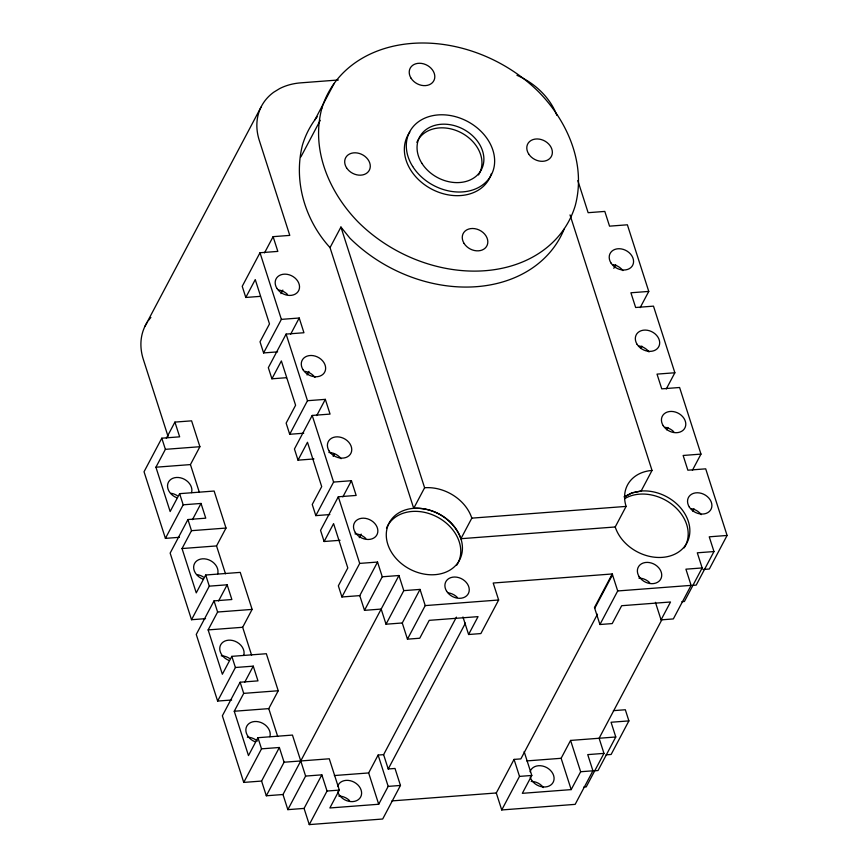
<?xml version="1.0" encoding="UTF-8"?>
<svg xmlns="http://www.w3.org/2000/svg" width="868" height="868" viewBox="0 0 868 868"><rect width="100%" height="100%" fill="white"/><g stroke="black" fill="none" stroke-linecap="round" stroke-linejoin="round"><path stroke-width="1.3" d="M145.043 326.151L261.008 107.144M314.813 119.958L334.158 83.426M300.914 156.869L320.249 120.337M199.38 492.449L190.439 464.586L199.9 446.716L191.6 420.839L174.924 422.098L179.654 436.832L161.806 438.188L144.034 471.758L165.419 538.377L179.437 537.303M338.368 79.986L300.751 82.851A63.668 49.964 27.9 0 0 279.659 88.59L273.778 92.182A63.668 49.964 27.9 0 0 259.282 140.377L289.782 235.391L273.105 236.66L277.836 251.394L259.999 252.751L242.226 286.321L245.796 297.464L260.4 296.357M166.341 438.307L174.924 422.098M264.534 252.87L273.105 236.66M225.485 573.791L216.544 545.929L226.006 528.059L214.125 491.038L179.611 493.664L170.15 511.534L155.925 467.212L165.387 449.342L161.806 438.188M245.796 297.464L255.257 279.594L269.492 323.916L260.02 341.786L263.601 352.929L277.619 351.865M280.95 293.644L282.838 290.075M165.419 538.377L183.191 504.807L179.611 493.664M263.601 352.929L281.373 319.37L259.999 252.751M570.016 214.906L652.031 470.445A39.787 31.226 27.9 0 0 626.11 506.402L471.812 518.142L460.919 538.713A39.787 31.226 27.9 0 1 435.009 574.67A39.787 31.226 27.9 0 1 387.79 544.279A39.787 31.226 27.9 0 1 413.711 508.322L330.035 247.619L340.929 227.047L349.837 238.103A136.33 106.992 27.9 0 0 564.135 229.141M183.191 504.807L201.029 503.451L205.759 518.174L187.922 519.541L170.15 553.1L191.524 619.719L205.542 618.656M281.373 319.37L299.221 318.014L303.941 332.737L286.104 334.093L268.331 367.663L271.912 378.806L286.505 377.699M192.457 519.65L201.029 503.451M290.639 334.213L299.221 318.014M251.601 655.134L242.66 627.282L252.121 609.401L240.241 572.381L205.716 575.007L196.255 592.877L182.03 548.554L191.492 530.684L187.922 519.541M271.912 378.806L281.373 360.936L295.597 405.258L286.136 423.139L289.706 434.282L303.724 433.219M307.055 374.998L308.943 371.417M191.524 619.719L209.297 586.15L205.716 575.007M289.706 434.282L307.478 400.712L286.104 334.093M209.297 586.15L227.145 584.793L231.864 599.528L214.027 600.884L196.255 634.454L217.629 701.062L231.647 699.999M307.478 400.712L325.326 399.356L330.057 414.09L312.209 415.446L294.436 449.006L298.017 460.159L313.945 458.944M218.562 601.003L227.145 584.793M316.744 415.566L325.326 399.356M277.706 736.487L268.765 708.624L278.227 690.754L266.346 653.723L231.832 656.349L222.36 674.23L208.136 629.908L217.608 612.027L214.027 600.884M298.017 460.159L307.478 442.289L321.702 486.612L312.241 504.482L315.822 515.625L329.84 514.561M333.16 456.34L334.419 453.953M217.629 701.062L235.402 667.503L231.832 656.349M315.822 515.625L333.594 482.065L312.209 415.446M235.402 667.503L253.25 666.147L257.98 680.87L240.132 682.226L222.36 715.796L243.745 782.415L261.583 781.059L279.355 747.489L261.518 748.845L243.745 782.415M333.594 482.065L351.431 480.709L356.162 495.433L338.314 496.789L320.542 530.359L324.122 541.502L340.05 540.297M244.667 682.346L253.25 666.147M342.849 496.908L351.431 480.709M305.612 776.079L321.844 774.842L304.071 808.412L287.84 809.649L305.612 776.079L292.451 735.077L257.937 737.702L248.476 755.572L234.251 711.25L243.713 693.38L240.132 682.226M324.122 541.502L333.583 523.632L347.808 567.954L338.346 585.824L341.927 596.978L359.764 595.622L377.537 562.052L359.699 563.408L341.927 596.978M359.265 537.683L361.164 534.113M652.031 470.445L641.137 491.017L632.034 492.872L624.276 496.854L632.034 492.872L641.137 491.017A39.787 31.226 27.9 0 1 688.346 521.408A39.787 31.226 27.9 0 1 662.425 557.365A39.787 31.226 27.9 0 1 615.217 526.974L460.919 538.713C454.333 519.531 433.674 507.107 413.711 508.322L424.604 487.751L340.929 227.047M386.021 624.211L403.794 590.641L420.036 589.405L402.264 622.974L386.021 624.211L381.171 609.076L364.495 610.345L382.267 576.786L398.944 575.517L282.99 794.513L266.313 795.782L284.086 762.223L279.355 747.489M456.427 617.126L383.613 754.65L388.213 768.983L395.005 768.462L400.463 785.453L382.69 819.012L309.268 824.6L327.041 791.03L321.844 774.842M577.838 180.598L588.135 212.693L604.812 211.423L609.542 226.157L627.38 224.801L648.765 291.42L630.917 292.776L635.647 307.5L653.485 306.144L674.87 372.763L657.022 374.119L661.752 388.853L679.601 387.497L700.975 454.105L683.138 455.472L687.857 470.196L705.706 468.839L727.091 535.458L709.243 536.815L713.973 551.549L697.297 552.808L702.158 567.943L685.915 569.18L691.112 585.368L673.34 618.927L661.058 619.871L670.519 601.991L621.672 605.712L612.211 623.582L599.929 624.515L617.701 590.956L612.244 573.965L493.198 583.025L498.644 600.005L480.872 633.575L468.59 634.508L478.051 616.638L429.204 620.349L419.743 638.23L407.45 639.163L425.222 605.593L420.036 589.405M613.817 268.32L615.705 264.751M284.086 762.223L329.276 758.784L339.323 790.097L329.862 807.967L378.708 804.256L388.18 786.386L378.123 755.062L383.613 754.65M378.708 804.256L368.661 772.943L378.123 755.062M388.213 768.983L465.454 623.083M640.183 307.619L648.765 291.42M640.551 348.48L641.821 346.093M666.288 388.962L674.87 372.763M615.217 526.974L626.11 506.402M666.667 429.823L667.926 427.436M661.796 619.86L599.115 738.256L603.965 753.381L587.734 754.617L592.931 770.806L575.159 804.365L501.737 809.952L496.29 792.972L514.062 759.402L520.865 758.892L597.477 614.186M612.244 573.965L594.471 607.535L599.929 624.515M594.732 608.327L612.504 574.757M501.737 809.952L519.509 776.393L514.062 759.402M692.404 470.315L700.975 454.105M524.153 751.655L531.802 775.46L522.33 793.33L571.187 789.609L580.649 771.739L570.591 740.426L615.781 736.986L611.061 722.252L628.899 720.896L625.329 709.753L613.372 710.653M571.187 789.609L561.129 758.296L570.591 740.426M692.772 511.165L694.031 508.789M603.965 753.381L586.193 786.94L583.697 787.135M702.158 567.943L684.385 601.502L681.879 601.698M615.781 736.986L598.019 770.545L594.168 770.838M713.973 551.549L696.201 585.108L692.349 585.401M628.899 720.896L611.126 754.466L606.027 754.845M727.091 535.458L709.319 569.017L702.939 569.506M165.387 449.342L199.9 446.716M155.925 467.212L190.439 464.586M191.492 530.684L226.006 528.059M182.03 548.554L216.544 545.929M217.608 612.027L252.121 609.401M425.222 605.593L498.644 600.005M617.701 590.956L691.112 585.368M208.136 629.908L242.66 627.282M243.713 693.38L278.227 690.754M234.251 711.25L268.765 708.624M334.332 775.547L368.661 772.943M526.8 760.91L561.129 758.296M327.041 791.03L339.323 790.097M388.18 786.386L400.463 785.453M519.509 776.393L531.802 775.46M580.649 771.739L592.931 770.806M391.956 800.904L496.29 792.972M413.711 508.322C433.696 507.162 454.094 519.682 460.919 538.713M330.035 247.619C305.113 220.396 293.297 181.173 302.465 145.01A136.33 106.992 27.9 0 1 317.221 116.779M655.427 602.327L661.058 619.871M462.959 616.974L468.59 634.508M398.944 575.517L403.794 590.641M402.264 622.974L407.45 639.163M377.537 562.052L382.267 576.786M338.314 496.789L359.699 563.408M359.764 595.622L364.495 610.345M304.071 808.412L309.268 824.6M168.056 436.42L143.328 359.385A63.668 49.964 27.9 0 1 147.668 321.627M282.99 794.513L287.84 809.649M257.937 737.702L261.518 748.845M261.583 781.059L266.313 795.782M424.604 487.751A39.787 31.226 27.9 0 1 471.812 518.142M202.917 579.086A12.738 9.993 27.9 0 1 193.976 564.916A12.738 9.993 27.9 0 1 208.721 559.806A12.738 9.993 27.9 0 1 217.651 573.987M176.812 497.744A12.738 9.993 27.9 0 1 167.871 483.563A12.738 9.993 27.9 0 1 182.606 478.463A12.738 9.993 27.9 0 1 191.546 492.644M516.937 75.288A63.668 49.964 27.9 0 1 556.844 115.368M337.598 786.451A12.738 9.993 27.9 0 1 356.205 783.479A12.738 9.993 27.9 0 1 356.639 800.654A12.738 9.993 27.9 0 1 337.739 791.876M638.935 345.931A12.738 9.993 27.9 0 1 649.025 351.952M624.656 498.655A39.787 31.226 27.9 0 1 673.21 505.393A39.787 31.226 27.9 0 1 684.158 547.86M491.429 173.502A46.156 36.228 27.9 0 1 432.503 189.56A46.156 36.228 27.9 0 1 409.804 132.131M386.488 528.254A39.787 31.226 27.9 0 1 437.168 516.959A39.787 31.226 27.9 0 1 456.731 565.166M612.83 264.588A12.738 9.993 27.9 0 1 622.92 270.599M328.885 452.521A12.738 9.993 27.9 0 1 341.091 458.716M691.156 508.626A12.738 9.993 27.9 0 1 701.246 514.648M638.87 578.066A12.738 9.993 27.9 0 1 649.665 582.645M255.138 741.782A12.738 9.993 27.9 0 1 246.197 727.601A12.738 9.993 27.9 0 1 260.932 722.501A12.738 9.993 27.9 0 1 269.872 736.682M171.137 493.306A12.738 9.993 27.9 0 1 177.267 495.661M221.242 655.839A12.738 9.993 27.9 0 1 229.477 658.356M229.022 660.44A12.738 9.993 27.9 0 1 220.092 646.259A12.738 9.993 27.9 0 1 234.827 641.159A12.738 9.993 27.9 0 1 243.756 655.329M416.868 142.363A34.937 27.418 27.9 0 1 461.331 132.815A34.937 27.418 27.9 0 1 478.507 174.945M448.506 592.887A12.738 9.993 27.9 0 1 457.197 597.293M148.417 320.542A63.668 49.964 27.9 0 1 150.88 317.46M665.04 427.273A12.738 9.993 27.9 0 1 673.731 431.689M278.78 289.999A12.738 9.993 27.9 0 1 287.482 294.404M197.242 574.659A12.738 9.993 27.9 0 1 203.372 577.003M530.066 771.804A12.738 9.993 27.9 0 1 548.674 768.831A12.738 9.993 27.9 0 1 549.108 786.017A12.738 9.993 27.9 0 1 530.207 777.229M354.99 533.874A12.738 9.993 27.9 0 1 365.797 538.442M531.216 781.384A12.738 9.993 27.9 0 1 543.422 787.569M247.347 737.182A12.738 9.993 27.9 0 1 257.351 741.022M338.748 796.021A12.738 9.993 27.9 0 1 349.554 800.6M304.896 371.341A12.738 9.993 27.9 0 1 314.986 377.363M321.8 108.489C310.755 149.925 329.352 192.577 358.278 222.143A136.33 106.992 27.9 0 0 575.245 205.64C586.301 164.193 567.705 121.553 538.768 91.975A136.33 106.992 27.9 0 0 321.8 108.489M637.09 344.336A12.738 9.993 27.9 0 0 658.194 347.601A12.738 9.993 27.9 0 0 647.246 330.241A12.738 9.993 27.9 0 0 637.09 344.336M355.262 532.442A12.738 9.993 27.9 0 0 376.365 535.708A12.738 9.993 27.9 0 0 365.417 518.348A12.738 9.993 27.9 0 0 355.262 532.442M528.634 153.918A13.367 10.492 27.9 0 0 550.789 157.358A13.367 10.492 27.9 0 0 539.288 139.119A13.367 10.492 27.9 0 0 528.634 153.918M421.881 163.292A34.937 27.418 27.9 0 0 479.776 172.265A34.937 27.418 27.9 0 0 449.743 124.634A34.937 27.418 27.9 0 0 421.881 163.292M464.098 243.452A13.367 10.492 27.9 0 0 486.254 246.892A13.367 10.492 27.9 0 0 474.763 228.664A13.367 10.492 27.9 0 0 464.098 243.452M276.935 288.404A12.738 9.993 27.9 0 0 298.039 291.67A12.738 9.993 27.9 0 0 287.091 274.31A12.738 9.993 27.9 0 0 276.935 288.404M663.195 425.678A12.738 9.993 27.9 0 0 684.299 428.944A12.738 9.993 27.9 0 0 673.351 411.584A12.738 9.993 27.9 0 0 663.195 425.678M639.13 576.634A12.738 9.993 27.9 0 0 660.233 579.911A12.738 9.993 27.9 0 0 649.286 562.551A12.738 9.993 27.9 0 0 639.13 576.634M689.3 507.02A12.738 9.993 27.9 0 0 710.404 510.297A12.738 9.993 27.9 0 0 699.456 492.926A12.738 9.993 27.9 0 0 689.3 507.02M610.974 262.982A12.738 9.993 27.9 0 0 632.078 266.248A12.738 9.993 27.9 0 0 621.141 248.888A12.738 9.993 27.9 0 0 610.974 262.982M346.538 167.774A13.367 10.492 27.9 0 0 368.705 171.213A13.367 10.492 27.9 0 0 357.204 152.974A13.367 10.492 27.9 0 0 346.538 167.774M411.074 78.239A13.367 10.492 27.9 0 0 433.23 81.679A13.367 10.492 27.9 0 0 421.739 63.44A13.367 10.492 27.9 0 0 411.074 78.239M329.156 451.089A12.738 9.993 27.9 0 0 350.26 454.365A12.738 9.993 27.9 0 0 339.312 437.005A12.738 9.993 27.9 0 0 329.156 451.089M412.691 166.472A46.156 36.228 27.9 0 0 489.194 178.331A46.156 36.228 27.9 0 0 449.515 115.39A46.156 36.228 27.9 0 0 412.691 166.472M446.662 591.282A12.738 9.993 27.9 0 0 467.765 594.547A12.738 9.993 27.9 0 0 456.818 577.187A12.738 9.993 27.9 0 0 446.662 591.282M303.041 369.746A12.738 9.993 27.9 0 0 324.144 373.012A12.738 9.993 27.9 0 0 313.207 355.652A12.738 9.993 27.9 0 0 303.041 369.746"/></g></svg>
